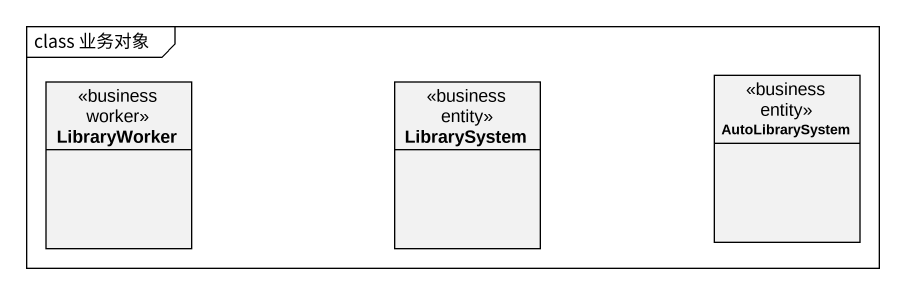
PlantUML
@startuml
mainframe class 业务对象
hide circle
hide empty members
class LibraryWorker <<business worker>>
class LibrarySystem <<business entity>>
class AutoLibrarySystem <<business entity>>
@enduml
